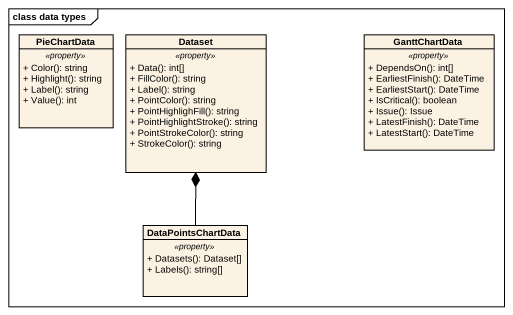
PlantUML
@startuml
mainframe class data types
hide circle
hide empty members
skinparam classAttributeIconSize 0
class PieChartData {
  .. <<property>> ..
  + Color(): string
  + Highlight(): string
  + Label(): string
  + Value(): int
}
class Dataset {
  .. <<property>> ..
  + Data(): int[]
  + FillColor(): string
  + Label(): string
  + PointColor(): string
  + PointHighlighFill(): string
  + PointHighlightStroke(): string
  + PointStrokeColor(): string
  + StrokeColor(): string
}
class GanttChartData {
  .. <<property>> ..
  + DependsOn(): int[]
  + EarliestFinish(): DateTime
  + EarliestStart(): DateTime
  + IsCritical(): boolean
  + Issue(): Issue
  + LatestFinish(): DateTime
  + LatestStart(): DateTime
}
class DataPointsChartData {
  .. <<property>> ..
  + Datasets(): Dataset[]
  + Labels(): string[]
}
DataPointsChartData -up-* Dataset
@enduml
